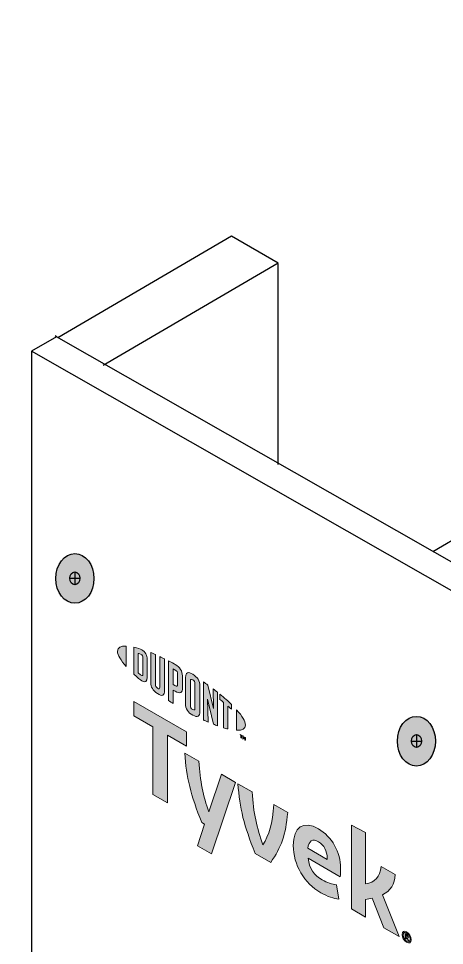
# Model space of a CAD drawing. Header units: inches. Extents: x -22 to 84, y -21 to 19.
# Drawn here: x -4.422 to -3.284, y 13.005 to 15.483 of the extents above; entities that cross this region are included whole.
import ezdxf

# ---------------------------------------------------------------- set-up
doc = ezdxf.new("R2010")
doc.units = ezdxf.units.IN
doc.header["$MEASUREMENT"] = 0
for name, color, linetype, lineweight in [('G-ANNO-TTLB', 7, 'Continuous', 0), ('TYVEK', 7, 'Continuous', 0), ('X-REF - TRACED', 7, 'Continuous', 0)]:
    doc.layers.add(name, color=color, linetype=linetype, lineweight=lineweight)

# ---------------------------------------------------------------- blocks, each defined once
blk = doc.blocks.new('Block_140')
at = {"layer": 'X-REF - TRACED', "true_color": 0x848484, "transparency": 33554687}
h = blk.add_hatch(color=252, dxfattribs=at)
h.dxf.hatch_style = 2
edge = h.paths.add_edge_path()
edge.add_spline(control_points=[(-4.1578, 13.7918), (-4.1578, 13.7818), (-4.1493, 13.7675), (-4.1345, 13.7509), (-4.1345, 13.7509), (-4.1345, 13.8057), (-4.1345, 13.8057), (-4.1493, 13.8062), (-4.1578, 13.8018), (-4.1578, 13.7918)], knot_values=[0, 0, 0, 0, 1, 1, 1, 2, 2, 2, 3, 3, 3, 3], degree=3, periodic=0)
h = blk.add_hatch(color=252, dxfattribs=at)
h.dxf.hatch_style = 2
edge = h.paths.add_edge_path()
edge.add_spline(control_points=[(-4.09, 13.7303), (-4.09, 13.7261), (-4.0922, 13.726), (-4.0948, 13.7275), (-4.0969, 13.7287), (-4.1, 13.7314), (-4.1026, 13.7337), (-4.1026, 13.7337), (-4.1026, 13.786), (-4.1026, 13.786), (-4.1, 13.7853), (-4.0969, 13.7843), (-4.0948, 13.7831), (-4.0922, 13.7816), (-4.09, 13.779), (-4.09, 13.7748), (-4.09, 13.7748), (-4.09, 13.7303), (-4.09, 13.7303)], knot_values=[0, 0, 0, 0, 1, 1, 1, 2, 2, 2, 3, 3, 3, 4, 4, 4, 5, 5, 5, 6, 6, 6, 6], degree=3, periodic=0)
edge = h.paths.add_edge_path()
edge.add_spline(control_points=[(-4.0931, 13.7958), (-4.0972, 13.7982), (-4.1032, 13.8003), (-4.114, 13.8027), (-4.114, 13.8027), (-4.114, 13.7301), (-4.114, 13.7301), (-4.1045, 13.7213), (-4.0972, 13.7152), (-4.0931, 13.7128), (-4.0836, 13.7073), (-4.0782, 13.7109), (-4.0782, 13.7216), (-4.0782, 13.7216), (-4.0782, 13.7698), (-4.0782, 13.7698), (-4.0782, 13.7805), (-4.0836, 13.7903), (-4.0931, 13.7958)], knot_values=[0, 0, 0, 0, 1, 1, 1, 2, 2, 2, 3, 3, 3, 4, 4, 4, 5, 5, 5, 6, 6, 6, 6], degree=3, periodic=0)
h = blk.add_hatch(color=252, dxfattribs=at)
h.dxf.hatch_style = 2
edge = h.paths.add_edge_path()
edge.add_spline(control_points=[(-4.045, 13.6958), (-4.045, 13.6916), (-4.0462, 13.6897), (-4.0508, 13.6929), (-4.0553, 13.6962), (-4.0565, 13.699), (-4.0565, 13.704), (-4.0565, 13.704), (-4.0565, 13.783), (-4.0565, 13.783), (-4.0595, 13.7843), (-4.0661, 13.7871), (-4.069, 13.7883), (-4.069, 13.7883), (-4.069, 13.7084), (-4.069, 13.7084), (-4.069, 13.6957), (-4.0636, 13.6876), (-4.0508, 13.6785), (-4.0391, 13.6702), (-4.0319, 13.6729), (-4.0319, 13.687), (-4.0319, 13.687), (-4.0319, 13.7714), (-4.0319, 13.7714), (-4.0344, 13.7727), (-4.0424, 13.7765), (-4.045, 13.7777), (-4.045, 13.7777), (-4.045, 13.6958), (-4.045, 13.6958)], knot_values=[0, 0, 0, 0, 1, 1, 1, 2, 2, 2, 3, 3, 3, 4, 4, 4, 5, 5, 5, 6, 6, 6, 7, 7, 7, 8, 8, 8, 9, 9, 9, 10, 10, 10, 10], degree=3, periodic=0)
h = blk.add_hatch(color=252, dxfattribs=at)
h.dxf.hatch_style = 2
edge = h.paths.add_edge_path()
edge.add_spline(control_points=[(-3.9975, 13.7031), (-3.9975, 13.6985), (-3.9989, 13.697), (-4.0042, 13.7), (-4.0042, 13.7), (-4.0087, 13.7027), (-4.0087, 13.7027), (-4.0087, 13.7027), (-4.0087, 13.7446), (-4.0087, 13.7446), (-4.0067, 13.7436), (-4.0056, 13.743), (-4.0044, 13.7423), (-3.9987, 13.739), (-3.9975, 13.7358), (-3.9975, 13.7311), (-3.9975, 13.7311), (-3.9975, 13.7031), (-3.9975, 13.7031)], knot_values=[0, 0, 0, 0, 1, 1, 1, 2, 2, 2, 3, 3, 3, 4, 4, 4, 5, 5, 5, 6, 6, 6, 6], degree=3, periodic=0)
edge = h.paths.add_edge_path()
edge.add_spline(control_points=[(-4.0036, 13.7567), (-4.0059, 13.758), (-4.0142, 13.7624), (-4.0218, 13.7663), (-4.0218, 13.7663), (-4.0218, 13.66), (-4.0218, 13.66), (-4.0192, 13.6583), (-4.0124, 13.654), (-4.0087, 13.6518), (-4.0087, 13.6518), (-4.0087, 13.6879), (-4.0087, 13.6879), (-4.0087, 13.6879), (-4.0036, 13.685), (-4.0036, 13.685), (-3.99, 13.6771), (-3.9843, 13.6809), (-3.9843, 13.6944), (-3.9843, 13.6944), (-3.9843, 13.7257), (-3.9843, 13.7257), (-3.9843, 13.7389), (-3.9907, 13.7492), (-4.0036, 13.7567)], knot_values=[0, 0, 0, 0, 1, 1, 1, 2, 2, 2, 3, 3, 3, 4, 4, 4, 5, 5, 5, 6, 6, 6, 7, 7, 7, 8, 8, 8, 8], degree=3, periodic=0)
h = blk.add_hatch(color=252, dxfattribs=at)
h.dxf.hatch_style = 2
edge = h.paths.add_edge_path()
edge.add_spline(control_points=[(-3.9509, 13.6391), (-3.9509, 13.6349), (-3.9522, 13.6334), (-3.9568, 13.6359), (-3.9615, 13.6385), (-3.9628, 13.6416), (-3.9628, 13.6459), (-3.9628, 13.6459), (-3.9628, 13.7122), (-3.9628, 13.7122), (-3.9628, 13.7166), (-3.9615, 13.7182), (-3.9568, 13.7153), (-3.9522, 13.7125), (-3.9509, 13.7096), (-3.9509, 13.7054), (-3.9509, 13.7054), (-3.9509, 13.6391), (-3.9509, 13.6391)], knot_values=[0, 0, 0, 0, 1, 1, 1, 2, 2, 2, 3, 3, 3, 4, 4, 4, 5, 5, 5, 6, 6, 6, 6], degree=3, periodic=0)
edge = h.paths.add_edge_path()
edge.add_spline(control_points=[(-3.9568, 13.7302), (-3.9688, 13.7378), (-3.976, 13.7359), (-3.976, 13.7219), (-3.976, 13.7219), (-3.976, 13.6523), (-3.976, 13.6523), (-3.976, 13.6376), (-3.9695, 13.6277), (-3.9568, 13.621), (-3.9443, 13.6144), (-3.9378, 13.6161), (-3.9378, 13.6318), (-3.9378, 13.6318), (-3.9378, 13.6982), (-3.9378, 13.6982), (-3.9378, 13.7132), (-3.9437, 13.7219), (-3.9568, 13.7302)], knot_values=[0, 0, 0, 0, 1, 1, 1, 2, 2, 2, 3, 3, 3, 4, 4, 4, 5, 5, 5, 6, 6, 6, 6], degree=3, periodic=0)
h = blk.add_hatch(color=252, dxfattribs=at)
h.dxf.hatch_style = 2
edge = h.paths.add_edge_path()
edge.add_spline(control_points=[(-3.9016, 13.6391), (-3.9016, 13.6391), (-3.9161, 13.7015), (-3.9161, 13.7015), (-3.92, 13.7044), (-3.9248, 13.7077), (-3.9284, 13.7102), (-3.9284, 13.7102), (-3.9284, 13.6082), (-3.9284, 13.6082), (-3.9258, 13.607), (-3.9193, 13.6041), (-3.9159, 13.6026), (-3.9159, 13.6026), (-3.9169, 13.6633), (-3.9169, 13.6633), (-3.9169, 13.6633), (-3.9016, 13.5967), (-3.9016, 13.5967), (-3.8984, 13.5955), (-3.8936, 13.5937), (-3.8905, 13.5925), (-3.8905, 13.5925), (-3.8905, 13.6822), (-3.8905, 13.6822), (-3.8938, 13.6848), (-3.8997, 13.6894), (-3.9025, 13.6915), (-3.9025, 13.6915), (-3.9016, 13.6391), (-3.9016, 13.6391)], knot_values=[0, 0, 0, 0, 1, 1, 1, 2, 2, 2, 3, 3, 3, 4, 4, 4, 5, 5, 5, 6, 6, 6, 7, 7, 7, 8, 8, 8, 9, 9, 9, 10, 10, 10, 10], degree=3, periodic=0)
h = blk.add_hatch(color=252, dxfattribs=at)
h.dxf.hatch_style = 2
edge = h.paths.add_edge_path()
edge.add_spline(control_points=[(-3.8841, 13.6628), (-3.8808, 13.6603), (-3.8776, 13.6577), (-3.8746, 13.6551), (-3.8746, 13.6551), (-3.8746, 13.5873), (-3.8746, 13.5873), (-3.8717, 13.5864), (-3.8664, 13.5849), (-3.8629, 13.5841), (-3.8629, 13.5841), (-3.8629, 13.6452), (-3.8629, 13.6452), (-3.8595, 13.6422), (-3.8563, 13.6394), (-3.8534, 13.6367), (-3.8534, 13.6367), (-3.8534, 13.6498), (-3.8534, 13.6498), (-3.8626, 13.6588), (-3.8725, 13.6675), (-3.8841, 13.677), (-3.8841, 13.677), (-3.8841, 13.6628), (-3.8841, 13.6628)], knot_values=[0, 0, 0, 0, 1, 1, 1, 2, 2, 2, 3, 3, 3, 4, 4, 4, 5, 5, 5, 6, 6, 6, 7, 7, 7, 8, 8, 8, 8], degree=3, periodic=0)
h = blk.add_hatch(color=252, dxfattribs=at)
h.dxf.hatch_style = 2
edge = h.paths.add_edge_path()
edge.add_spline(control_points=[(-3.8161, 13.5945), (-3.8161, 13.5845), (-3.8246, 13.58), (-3.8394, 13.5805), (-3.8394, 13.5805), (-3.8394, 13.6353), (-3.8394, 13.6353), (-3.8246, 13.6187), (-3.8161, 13.6045), (-3.8161, 13.5945)], knot_values=[0, 0, 0, 0, 1, 1, 1, 2, 2, 2, 3, 3, 3, 3], degree=3, periodic=0)
h = blk.add_hatch(color=252, dxfattribs=at)
h.dxf.hatch_style = 2
edge = h.paths.add_edge_path()
edge.add_spline(control_points=[(-3.823, 13.5656), (-3.823, 13.5656), (-3.8216, 13.5648), (-3.8216, 13.5648), (-3.8216, 13.5648), (-3.8195, 13.5598), (-3.8195, 13.5598), (-3.8195, 13.5598), (-3.8174, 13.5624), (-3.8174, 13.5624), (-3.8174, 13.5624), (-3.8161, 13.5616), (-3.8161, 13.5616), (-3.8161, 13.5616), (-3.8161, 13.5537), (-3.8161, 13.5537), (-3.8161, 13.5537), (-3.8173, 13.5544), (-3.8173, 13.5544), (-3.8173, 13.5544), (-3.8173, 13.56), (-3.8173, 13.56), (-3.8173, 13.56), (-3.8195, 13.5575), (-3.8195, 13.5575), (-3.8195, 13.5575), (-3.8196, 13.5576), (-3.8196, 13.5576), (-3.8196, 13.5576), (-3.8217, 13.5626), (-3.8217, 13.5626), (-3.8217, 13.5626), (-3.8217, 13.5569), (-3.8217, 13.5569), (-3.8217, 13.5569), (-3.823, 13.5577), (-3.823, 13.5577), (-3.823, 13.5577), (-3.823, 13.5656), (-3.823, 13.5656)], knot_values=[0, 0, 0, 0, 1, 1, 1, 2, 2, 2, 3, 3, 3, 4, 4, 4, 5, 5, 5, 6, 6, 6, 7, 7, 7, 8, 8, 8, 9, 9, 9, 10, 10, 10, 11, 11, 11, 12, 12, 12, 13, 13, 13, 13], degree=3, periodic=0)
edge = h.paths.add_edge_path()
edge.add_spline(control_points=[(-3.8279, 13.567), (-3.8279, 13.567), (-3.83, 13.5683), (-3.83, 13.5683), (-3.83, 13.5683), (-3.83, 13.5696), (-3.83, 13.5696), (-3.83, 13.5696), (-3.8245, 13.5664), (-3.8245, 13.5664), (-3.8245, 13.5664), (-3.8245, 13.565), (-3.8245, 13.565), (-3.8245, 13.565), (-3.8266, 13.5663), (-3.8266, 13.5663), (-3.8266, 13.5663), (-3.8266, 13.5598), (-3.8266, 13.5598), (-3.8266, 13.5598), (-3.8279, 13.5605), (-3.8279, 13.5605), (-3.8279, 13.5605), (-3.8279, 13.567), (-3.8279, 13.567)], knot_values=[0, 0, 0, 0, 1, 1, 1, 2, 2, 2, 3, 3, 3, 4, 4, 4, 5, 5, 5, 6, 6, 6, 7, 7, 7, 8, 8, 8, 8], degree=3, periodic=0)
at = {"layer": 'X-REF - TRACED'}
for points, knots in [([(-4.1578, 13.7918), (-4.1578, 13.7818), (-4.1493, 13.7675), (-4.1345, 13.7509), (-4.1345, 13.7509), (-4.1345, 13.8057), (-4.1345, 13.8057), (-4.1493, 13.8062), (-4.1578, 13.8018), (-4.1578, 13.7918)], [0, 0, 0, 0, 1, 1, 1, 2, 2, 2, 3, 3, 3, 3]), ([(-4.0931, 13.7958), (-4.0972, 13.7982), (-4.1032, 13.8003), (-4.114, 13.8027), (-4.114, 13.8027), (-4.114, 13.7301), (-4.114, 13.7301), (-4.1045, 13.7213), (-4.0972, 13.7152), (-4.0931, 13.7128), (-4.0836, 13.7073), (-4.0782, 13.7109), (-4.0782, 13.7216), (-4.0782, 13.7216), (-4.0782, 13.7698), (-4.0782, 13.7698), (-4.0782, 13.7805), (-4.0836, 13.7903), (-4.0931, 13.7958)], [0, 0, 0, 0, 1, 1, 1, 2, 2, 2, 3, 3, 3, 4, 4, 4, 5, 5, 5, 6, 6, 6, 6]), ([(-4.09, 13.7303), (-4.09, 13.7261), (-4.0922, 13.726), (-4.0948, 13.7275), (-4.0969, 13.7287), (-4.1, 13.7314), (-4.1026, 13.7337), (-4.1026, 13.7337), (-4.1026, 13.786), (-4.1026, 13.786), (-4.1, 13.7853), (-4.0969, 13.7843), (-4.0948, 13.7831), (-4.0922, 13.7816), (-4.09, 13.779), (-4.09, 13.7748), (-4.09, 13.7748), (-4.09, 13.7303), (-4.09, 13.7303)], [0, 0, 0, 0, 1, 1, 1, 2, 2, 2, 3, 3, 3, 4, 4, 4, 5, 5, 5, 6, 6, 6, 6]), ([(-4.045, 13.6958), (-4.045, 13.6916), (-4.0462, 13.6897), (-4.0508, 13.6929), (-4.0553, 13.6962), (-4.0565, 13.699), (-4.0565, 13.704), (-4.0565, 13.704), (-4.0565, 13.783), (-4.0565, 13.783), (-4.0595, 13.7843), (-4.0661, 13.7871), (-4.069, 13.7883), (-4.069, 13.7883), (-4.069, 13.7084), (-4.069, 13.7084), (-4.069, 13.6957), (-4.0636, 13.6876), (-4.0508, 13.6785), (-4.0391, 13.6702), (-4.0319, 13.6729), (-4.0319, 13.687), (-4.0319, 13.687), (-4.0319, 13.7714), (-4.0319, 13.7714), (-4.0344, 13.7727), (-4.0424, 13.7765), (-4.045, 13.7777), (-4.045, 13.7777), (-4.045, 13.6958), (-4.045, 13.6958)], [0, 0, 0, 0, 1, 1, 1, 2, 2, 2, 3, 3, 3, 4, 4, 4, 5, 5, 5, 6, 6, 6, 7, 7, 7, 8, 8, 8, 9, 9, 9, 10, 10, 10, 10]), ([(-4.0036, 13.7567), (-4.0059, 13.758), (-4.0142, 13.7624), (-4.0218, 13.7663), (-4.0218, 13.7663), (-4.0218, 13.66), (-4.0218, 13.66), (-4.0192, 13.6583), (-4.0124, 13.654), (-4.0087, 13.6518), (-4.0087, 13.6518), (-4.0087, 13.6879), (-4.0087, 13.6879), (-4.0087, 13.6879), (-4.0036, 13.685), (-4.0036, 13.685), (-3.99, 13.6771), (-3.9843, 13.6809), (-3.9843, 13.6944), (-3.9843, 13.6944), (-3.9843, 13.7257), (-3.9843, 13.7257), (-3.9843, 13.7389), (-3.9907, 13.7492), (-4.0036, 13.7567)], [0, 0, 0, 0, 1, 1, 1, 2, 2, 2, 3, 3, 3, 4, 4, 4, 5, 5, 5, 6, 6, 6, 7, 7, 7, 8, 8, 8, 8]), ([(-3.9975, 13.7031), (-3.9975, 13.6985), (-3.9989, 13.697), (-4.0042, 13.7), (-4.0042, 13.7), (-4.0087, 13.7027), (-4.0087, 13.7027), (-4.0087, 13.7027), (-4.0087, 13.7446), (-4.0087, 13.7446), (-4.0067, 13.7436), (-4.0056, 13.743), (-4.0044, 13.7423), (-3.9987, 13.739), (-3.9975, 13.7358), (-3.9975, 13.7311), (-3.9975, 13.7311), (-3.9975, 13.7031), (-3.9975, 13.7031)], [0, 0, 0, 0, 1, 1, 1, 2, 2, 2, 3, 3, 3, 4, 4, 4, 5, 5, 5, 6, 6, 6, 6]), ([(-3.9568, 13.7302), (-3.9688, 13.7378), (-3.976, 13.7359), (-3.976, 13.7219), (-3.976, 13.7219), (-3.976, 13.6523), (-3.976, 13.6523), (-3.976, 13.6376), (-3.9695, 13.6277), (-3.9568, 13.621), (-3.9443, 13.6144), (-3.9378, 13.6161), (-3.9378, 13.6318), (-3.9378, 13.6318), (-3.9378, 13.6982), (-3.9378, 13.6982), (-3.9378, 13.7132), (-3.9437, 13.7219), (-3.9568, 13.7302)], [0, 0, 0, 0, 1, 1, 1, 2, 2, 2, 3, 3, 3, 4, 4, 4, 5, 5, 5, 6, 6, 6, 6]), ([(-3.9509, 13.6391), (-3.9509, 13.6349), (-3.9522, 13.6334), (-3.9568, 13.6359), (-3.9615, 13.6385), (-3.9628, 13.6416), (-3.9628, 13.6459), (-3.9628, 13.6459), (-3.9628, 13.7122), (-3.9628, 13.7122), (-3.9628, 13.7166), (-3.9615, 13.7182), (-3.9568, 13.7153), (-3.9522, 13.7125), (-3.9509, 13.7096), (-3.9509, 13.7054), (-3.9509, 13.7054), (-3.9509, 13.6391), (-3.9509, 13.6391)], [0, 0, 0, 0, 1, 1, 1, 2, 2, 2, 3, 3, 3, 4, 4, 4, 5, 5, 5, 6, 6, 6, 6]), ([(-3.9016, 13.6391), (-3.9016, 13.6391), (-3.9161, 13.7015), (-3.9161, 13.7015), (-3.92, 13.7044), (-3.9248, 13.7077), (-3.9284, 13.7102), (-3.9284, 13.7102), (-3.9284, 13.6082), (-3.9284, 13.6082), (-3.9258, 13.607), (-3.9193, 13.6041), (-3.9159, 13.6026), (-3.9159, 13.6026), (-3.9169, 13.6633), (-3.9169, 13.6633), (-3.9169, 13.6633), (-3.9016, 13.5967), (-3.9016, 13.5967), (-3.8984, 13.5955), (-3.8936, 13.5937), (-3.8905, 13.5925), (-3.8905, 13.5925), (-3.8905, 13.6822), (-3.8905, 13.6822), (-3.8938, 13.6848), (-3.8997, 13.6894), (-3.9025, 13.6915), (-3.9025, 13.6915), (-3.9016, 13.6391), (-3.9016, 13.6391)], [0, 0, 0, 0, 1, 1, 1, 2, 2, 2, 3, 3, 3, 4, 4, 4, 5, 5, 5, 6, 6, 6, 7, 7, 7, 8, 8, 8, 9, 9, 9, 10, 10, 10, 10]), ([(-3.8841, 13.6628), (-3.8808, 13.6603), (-3.8776, 13.6577), (-3.8746, 13.6551), (-3.8746, 13.6551), (-3.8746, 13.5873), (-3.8746, 13.5873), (-3.8717, 13.5864), (-3.8664, 13.5849), (-3.8629, 13.5841), (-3.8629, 13.5841), (-3.8629, 13.6452), (-3.8629, 13.6452), (-3.8595, 13.6422), (-3.8563, 13.6394), (-3.8534, 13.6367), (-3.8534, 13.6367), (-3.8534, 13.6498), (-3.8534, 13.6498), (-3.8626, 13.6588), (-3.8725, 13.6675), (-3.8841, 13.677), (-3.8841, 13.677), (-3.8841, 13.6628), (-3.8841, 13.6628)], [0, 0, 0, 0, 1, 1, 1, 2, 2, 2, 3, 3, 3, 4, 4, 4, 5, 5, 5, 6, 6, 6, 7, 7, 7, 8, 8, 8, 8]), ([(-3.8161, 13.5945), (-3.8161, 13.5845), (-3.8246, 13.58), (-3.8394, 13.5805), (-3.8394, 13.5805), (-3.8394, 13.6353), (-3.8394, 13.6353), (-3.8246, 13.6187), (-3.8161, 13.6045), (-3.8161, 13.5945)], [0, 0, 0, 0, 1, 1, 1, 2, 2, 2, 3, 3, 3, 3]), ([(-3.8279, 13.567), (-3.8279, 13.567), (-3.83, 13.5683), (-3.83, 13.5683), (-3.83, 13.5683), (-3.83, 13.5696), (-3.83, 13.5696), (-3.83, 13.5696), (-3.8245, 13.5664), (-3.8245, 13.5664), (-3.8245, 13.5664), (-3.8245, 13.565), (-3.8245, 13.565), (-3.8245, 13.565), (-3.8266, 13.5663), (-3.8266, 13.5663), (-3.8266, 13.5663), (-3.8266, 13.5598), (-3.8266, 13.5598), (-3.8266, 13.5598), (-3.8279, 13.5605), (-3.8279, 13.5605), (-3.8279, 13.5605), (-3.8279, 13.567), (-3.8279, 13.567)], [0, 0, 0, 0, 1, 1, 1, 2, 2, 2, 3, 3, 3, 4, 4, 4, 5, 5, 5, 6, 6, 6, 7, 7, 7, 8, 8, 8, 8]), ([(-3.823, 13.5656), (-3.823, 13.5656), (-3.8216, 13.5648), (-3.8216, 13.5648), (-3.8216, 13.5648), (-3.8195, 13.5598), (-3.8195, 13.5598), (-3.8195, 13.5598), (-3.8174, 13.5624), (-3.8174, 13.5624), (-3.8174, 13.5624), (-3.8161, 13.5616), (-3.8161, 13.5616), (-3.8161, 13.5616), (-3.8161, 13.5537), (-3.8161, 13.5537), (-3.8161, 13.5537), (-3.8173, 13.5544), (-3.8173, 13.5544), (-3.8173, 13.5544), (-3.8173, 13.56), (-3.8173, 13.56), (-3.8173, 13.56), (-3.8195, 13.5575), (-3.8195, 13.5575), (-3.8195, 13.5575), (-3.8196, 13.5576), (-3.8196, 13.5576), (-3.8196, 13.5576), (-3.8217, 13.5626), (-3.8217, 13.5626), (-3.8217, 13.5626), (-3.8217, 13.5569), (-3.8217, 13.5569), (-3.8217, 13.5569), (-3.823, 13.5577), (-3.823, 13.5577), (-3.823, 13.5577), (-3.823, 13.5656), (-3.823, 13.5656)], [0, 0, 0, 0, 1, 1, 1, 2, 2, 2, 3, 3, 3, 4, 4, 4, 5, 5, 5, 6, 6, 6, 7, 7, 7, 8, 8, 8, 9, 9, 9, 10, 10, 10, 11, 11, 11, 12, 12, 12, 13, 13, 13, 13])]:
    blk.add_open_spline(points, degree=3, knots=knots, dxfattribs=at)
blk = doc.blocks.new('Block_144')
at = {"layer": 'X-REF - TRACED', "true_color": 0x848484, "transparency": 33554687}
h = blk.add_hatch(color=252, dxfattribs=at)
h.dxf.hatch_style = 2
h.paths.add_polyline_path([(-3.9737, 13.5761), (-4.114, 13.6571), (-4.114, 13.619), (-4.0633, 13.5897), (-4.0633, 13.4092), (-4.0244, 13.3867), (-4.0244, 13.5672), (-3.9737, 13.538)])
h = blk.add_hatch(color=252, dxfattribs=at)
h.dxf.hatch_style = 2
edge = h.paths.add_edge_path()
edge.add_spline(control_points=[(-3.7405, 13.3824), (-3.743, 13.3304), (-3.7533, 13.3002), (-3.7694, 13.2742), (-3.7849, 13.3184), (-3.795, 13.3605), (-3.798, 13.4156), (-3.798, 13.4156), (-3.8359, 13.4375), (-3.8359, 13.4375), (-3.8318, 13.3724), (-3.8195, 13.325), (-3.7901, 13.2515), (-3.7901, 13.2515), (-3.7484, 13.2274), (-3.7484, 13.2274), (-3.7201, 13.2676), (-3.7084, 13.3011), (-3.7029, 13.3607), (-3.7029, 13.3607), (-3.7405, 13.3824), (-3.7405, 13.3824)], knot_values=[0, 0, 0, 0, 1, 1, 1, 2, 2, 2, 3, 3, 3, 4, 4, 4, 5, 5, 5, 6, 6, 6, 7, 7, 7, 7], degree=3, periodic=0)
h = blk.add_hatch(color=252, dxfattribs=at)
h.dxf.hatch_style = 2
edge = h.paths.add_edge_path()
edge.add_spline(control_points=[(-3.6493, 13.2651), (-3.6493, 13.2651), (-3.5975, 13.2352), (-3.5975, 13.2352), (-3.5975, 13.2352), (-3.5975, 13.239), (-3.5975, 13.239), (-3.5975, 13.2565), (-3.6057, 13.274), (-3.6207, 13.2826), (-3.6365, 13.2918), (-3.6468, 13.2849), (-3.6493, 13.2651)], knot_values=[0, 0, 0, 0, 1, 1, 1, 2, 2, 2, 3, 3, 3, 4, 4, 4, 4], degree=3, periodic=0)
edge = h.paths.add_edge_path()
edge.add_spline(control_points=[(-3.5667, 13.1294), (-3.5787, 13.1301), (-3.5964, 13.1359), (-3.6144, 13.1463), (-3.6583, 13.1716), (-3.6882, 13.2208), (-3.6882, 13.2726), (-3.6882, 13.3223), (-3.6607, 13.3401), (-3.6207, 13.317), (-3.585, 13.2964), (-3.5615, 13.2538), (-3.5615, 13.212), (-3.5615, 13.2026), (-3.5621, 13.1948), (-3.5626, 13.1889), (-3.5626, 13.1889), (-3.6487, 13.2386), (-3.6487, 13.2386), (-3.6452, 13.2115), (-3.6324, 13.1929), (-3.6106, 13.1803), (-3.5972, 13.1726), (-3.5844, 13.1687), (-3.5727, 13.1675), (-3.5727, 13.1675), (-3.5667, 13.1294), (-3.5667, 13.1294)], knot_values=[0, 0, 0, 0, 1, 1, 1, 2, 2, 2, 3, 3, 3, 4, 4, 4, 5, 5, 5, 6, 6, 6, 7, 7, 7, 8, 8, 8, 9, 9, 9, 9], degree=3, periodic=0)
h = blk.add_hatch(color=252, dxfattribs=at)
h.dxf.hatch_style = 2
edge = h.paths.add_edge_path()
edge.add_spline(control_points=[(-3.4501, 13.1405), (-3.4501, 13.1405), (-3.4049, 13.0291), (-3.4049, 13.0291), (-3.4049, 13.0291), (-3.4458, 13.0527), (-3.4458, 13.0527), (-3.4458, 13.0527), (-3.4771, 13.1317), (-3.4771, 13.1317), (-3.4828, 13.1303), (-3.4888, 13.1291), (-3.4954, 13.1282), (-3.4954, 13.1282), (-3.4954, 13.0813), (-3.4954, 13.0813), (-3.4954, 13.0813), (-3.5329, 13.103), (-3.5329, 13.103), (-3.5329, 13.103), (-3.5329, 13.3269), (-3.5329, 13.3269), (-3.5329, 13.3269), (-3.4954, 13.3074), (-3.4954, 13.3074), (-3.4954, 13.3074), (-3.4954, 13.1697), (-3.4954, 13.1697), (-3.4697, 13.174), (-3.4572, 13.1886), (-3.4529, 13.2164), (-3.4529, 13.2164), (-3.4155, 13.1948), (-3.4155, 13.1948), (-3.4164, 13.1684), (-3.4283, 13.1513), (-3.4501, 13.1405)], knot_values=[0, 0, 0, 0, 1, 1, 1, 2, 2, 2, 3, 3, 3, 4, 4, 4, 5, 5, 5, 6, 6, 6, 7, 7, 7, 8, 8, 8, 9, 9, 9, 10, 10, 10, 11, 11, 11, 12, 12, 12, 12], degree=3, periodic=0)
at = {"layer": 'X-REF - TRACED'}
blk.add_lwpolyline([(-3.9737, 13.5761), (-4.114, 13.6571), (-4.114, 13.619), (-4.0633, 13.5897), (-4.0633, 13.4092), (-4.0244, 13.3867), (-4.0244, 13.5672), (-3.9737, 13.538)], close=True, dxfattribs=at)
for points, knots in [([(-3.7405, 13.3824), (-3.743, 13.3304), (-3.7533, 13.3002), (-3.7694, 13.2742), (-3.7849, 13.3184), (-3.795, 13.3605), (-3.798, 13.4156), (-3.798, 13.4156), (-3.8359, 13.4375), (-3.8359, 13.4375), (-3.8318, 13.3724), (-3.8195, 13.325), (-3.7901, 13.2515), (-3.7901, 13.2515), (-3.7484, 13.2274), (-3.7484, 13.2274), (-3.7201, 13.2676), (-3.7084, 13.3011), (-3.7029, 13.3607), (-3.7029, 13.3607), (-3.7405, 13.3824), (-3.7405, 13.3824)], [0, 0, 0, 0, 1, 1, 1, 2, 2, 2, 3, 3, 3, 4, 4, 4, 5, 5, 5, 6, 6, 6, 7, 7, 7, 7]), ([(-3.5667, 13.1294), (-3.5787, 13.1301), (-3.5964, 13.1359), (-3.6144, 13.1463), (-3.6583, 13.1716), (-3.6882, 13.2208), (-3.6882, 13.2726), (-3.6882, 13.3223), (-3.6607, 13.3401), (-3.6207, 13.317), (-3.585, 13.2964), (-3.5615, 13.2538), (-3.5615, 13.212), (-3.5615, 13.2026), (-3.5621, 13.1948), (-3.5626, 13.1889), (-3.5626, 13.1889), (-3.6487, 13.2386), (-3.6487, 13.2386), (-3.6452, 13.2115), (-3.6324, 13.1929), (-3.6106, 13.1803), (-3.5972, 13.1726), (-3.5844, 13.1687), (-3.5727, 13.1675), (-3.5727, 13.1675), (-3.5667, 13.1294), (-3.5667, 13.1294)], [0, 0, 0, 0, 1, 1, 1, 2, 2, 2, 3, 3, 3, 4, 4, 4, 5, 5, 5, 6, 6, 6, 7, 7, 7, 8, 8, 8, 9, 9, 9, 9]), ([(-3.4501, 13.1405), (-3.4501, 13.1405), (-3.4049, 13.0291), (-3.4049, 13.0291), (-3.4049, 13.0291), (-3.4458, 13.0527), (-3.4458, 13.0527), (-3.4458, 13.0527), (-3.4771, 13.1317), (-3.4771, 13.1317), (-3.4828, 13.1303), (-3.4888, 13.1291), (-3.4954, 13.1282), (-3.4954, 13.1282), (-3.4954, 13.0813), (-3.4954, 13.0813), (-3.4954, 13.0813), (-3.5329, 13.103), (-3.5329, 13.103), (-3.5329, 13.103), (-3.5329, 13.3269), (-3.5329, 13.3269), (-3.5329, 13.3269), (-3.4954, 13.3074), (-3.4954, 13.3074), (-3.4954, 13.3074), (-3.4954, 13.1697), (-3.4954, 13.1697), (-3.4697, 13.174), (-3.4572, 13.1886), (-3.4529, 13.2164), (-3.4529, 13.2164), (-3.4155, 13.1948), (-3.4155, 13.1948), (-3.4164, 13.1684), (-3.4283, 13.1513), (-3.4501, 13.1405)], [0, 0, 0, 0, 1, 1, 1, 2, 2, 2, 3, 3, 3, 4, 4, 4, 5, 5, 5, 6, 6, 6, 7, 7, 7, 8, 8, 8, 9, 9, 9, 10, 10, 10, 11, 11, 11, 12, 12, 12, 12]), ([(-3.6493, 13.2651), (-3.6493, 13.2651), (-3.5975, 13.2352), (-3.5975, 13.2352), (-3.5975, 13.2352), (-3.5975, 13.239), (-3.5975, 13.239), (-3.5975, 13.2565), (-3.6057, 13.274), (-3.6207, 13.2826), (-3.6365, 13.2918), (-3.6468, 13.2849), (-3.6493, 13.2651)], [0, 0, 0, 0, 1, 1, 1, 2, 2, 2, 3, 3, 3, 4, 4, 4, 4])]:
    blk.add_open_spline(points, degree=3, knots=knots, dxfattribs=at)
blk = doc.blocks.new('Block_143')
at = {"layer": 'X-REF - TRACED', "true_color": 0x848484, "transparency": 33554687}
h = blk.add_hatch(color=252, dxfattribs=at)
h.dxf.hatch_style = 2
edge = h.paths.add_edge_path()
edge.add_spline(control_points=[(-3.8801, 13.463), (-3.8801, 13.463), (-3.9139, 13.3624), (-3.9139, 13.3624), (-3.9282, 13.4045), (-3.9376, 13.4452), (-3.9404, 13.4978), (-3.9404, 13.4978), (-3.9783, 13.5197), (-3.9783, 13.5197), (-3.9742, 13.4546), (-3.9619, 13.4072), (-3.9325, 13.3337), (-3.9325, 13.3337), (-3.9249, 13.3293), (-3.9249, 13.3293), (-3.9249, 13.3293), (-3.9442, 13.2718), (-3.9442, 13.2718), (-3.9442, 13.2718), (-3.9066, 13.2501), (-3.9066, 13.2501), (-3.9066, 13.2501), (-3.8425, 13.4413), (-3.8425, 13.4413), (-3.8425, 13.4413), (-3.8801, 13.463), (-3.8801, 13.463)], knot_values=[0, 0, 0, 0, 1, 1, 1, 2, 2, 2, 3, 3, 3, 4, 4, 4, 5, 5, 5, 6, 6, 6, 7, 7, 7, 8, 8, 8, 9, 9, 9, 9], degree=3, periodic=0)
at = {"layer": 'X-REF - TRACED'}
blk.add_open_spline([(-3.8801, 13.463), (-3.8801, 13.463), (-3.9139, 13.3624), (-3.9139, 13.3624), (-3.9282, 13.4045), (-3.9376, 13.4452), (-3.9404, 13.4978), (-3.9404, 13.4978), (-3.9783, 13.5197), (-3.9783, 13.5197), (-3.9742, 13.4546), (-3.9619, 13.4072), (-3.9325, 13.3337), (-3.9325, 13.3337), (-3.9249, 13.3293), (-3.9249, 13.3293), (-3.9249, 13.3293), (-3.9442, 13.2718), (-3.9442, 13.2718), (-3.9442, 13.2718), (-3.9066, 13.2501), (-3.9066, 13.2501), (-3.9066, 13.2501), (-3.8425, 13.4413), (-3.8425, 13.4413), (-3.8425, 13.4413), (-3.8801, 13.463), (-3.8801, 13.463)], degree=3, knots=[0, 0, 0, 0, 1, 1, 1, 2, 2, 2, 3, 3, 3, 4, 4, 4, 5, 5, 5, 6, 6, 6, 7, 7, 7, 8, 8, 8, 9, 9, 9, 9], dxfattribs=at)
blk.add_blockref('Block_144', (0, 0), dxfattribs=at)
blk = doc.blocks.new('Block_145')
at = {"layer": 'X-REF - TRACED', "true_color": 0x848484, "transparency": 33554687}
h = blk.add_hatch(color=252, dxfattribs=at)
h.dxf.hatch_style = 2
edge = h.paths.add_edge_path()
edge.add_spline(control_points=[(-3.3869, 13.0334), (-3.3869, 13.0334), (-3.3869, 13.0293), (-3.3869, 13.0293), (-3.3869, 13.0293), (-3.3853, 13.0284), (-3.3853, 13.0284), (-3.3838, 13.0275), (-3.383, 13.0275), (-3.383, 13.0291), (-3.383, 13.0307), (-3.3838, 13.0316), (-3.3853, 13.0325), (-3.3853, 13.0325), (-3.3869, 13.0334), (-3.3869, 13.0334)], knot_values=[0, 0, 0, 0, 1, 1, 1, 2, 2, 2, 3, 3, 3, 4, 4, 4, 5, 5, 5, 5], degree=3, periodic=0)
edge = h.paths.add_edge_path()
edge.add_spline(control_points=[(-3.3895, 13.0375), (-3.3895, 13.0375), (-3.3853, 13.0351), (-3.3853, 13.0351), (-3.382, 13.0332), (-3.3804, 13.0305), (-3.3804, 13.0276), (-3.3804, 13.0257), (-3.3812, 13.0247), (-3.3828, 13.0249), (-3.382, 13.0226), (-3.3809, 13.0203), (-3.3796, 13.0177), (-3.3796, 13.0177), (-3.3827, 13.0195), (-3.3827, 13.0195), (-3.3839, 13.0218), (-3.3848, 13.0239), (-3.3855, 13.026), (-3.3855, 13.026), (-3.3869, 13.0268), (-3.3869, 13.0268), (-3.3869, 13.0268), (-3.3869, 13.0219), (-3.3869, 13.0219), (-3.3869, 13.0219), (-3.3895, 13.0234), (-3.3895, 13.0234), (-3.3895, 13.0234), (-3.3895, 13.0375), (-3.3895, 13.0375)], knot_values=[0, 0, 0, 0, 1, 1, 1, 2, 2, 2, 3, 3, 3, 4, 4, 4, 5, 5, 5, 6, 6, 6, 7, 7, 7, 8, 8, 8, 9, 9, 9, 10, 10, 10, 10], degree=3, periodic=0)
edge = h.paths.add_edge_path()
edge.add_spline(control_points=[(-3.3852, 13.0387), (-3.3911, 13.0421), (-3.3945, 13.0401), (-3.3945, 13.0331), (-3.3945, 13.026), (-3.3911, 13.0202), (-3.3852, 13.0167), (-3.3793, 13.0133), (-3.3759, 13.0152), (-3.3759, 13.0223), (-3.3759, 13.0294), (-3.3793, 13.0353), (-3.3852, 13.0387)], knot_values=[0, 0, 0, 0, 1, 1, 1, 2, 2, 2, 3, 3, 3, 4, 4, 4, 4], degree=3, periodic=0)
edge = h.paths.add_edge_path()
edge.add_spline(control_points=[(-3.3852, 13.0415), (-3.3779, 13.0373), (-3.373, 13.0291), (-3.373, 13.0207), (-3.373, 13.0123), (-3.3779, 13.0098), (-3.3852, 13.014), (-3.3926, 13.0182), (-3.3973, 13.0263), (-3.3973, 13.0347), (-3.3973, 13.0431), (-3.3925, 13.0457), (-3.3852, 13.0415)], knot_values=[0, 0, 0, 0, 1, 1, 1, 2, 2, 2, 3, 3, 3, 4, 4, 4, 4], degree=3, periodic=0)
at = {"layer": 'X-REF - TRACED'}
for points, knots in [([(-3.3852, 13.0415), (-3.3779, 13.0373), (-3.373, 13.0291), (-3.373, 13.0207), (-3.373, 13.0123), (-3.3779, 13.0098), (-3.3852, 13.014), (-3.3926, 13.0182), (-3.3973, 13.0263), (-3.3973, 13.0347), (-3.3973, 13.0431), (-3.3925, 13.0457), (-3.3852, 13.0415)], [0, 0, 0, 0, 1, 1, 1, 2, 2, 2, 3, 3, 3, 4, 4, 4, 4]), ([(-3.3852, 13.0387), (-3.3911, 13.0421), (-3.3945, 13.0401), (-3.3945, 13.0331), (-3.3945, 13.026), (-3.3911, 13.0202), (-3.3852, 13.0167), (-3.3793, 13.0133), (-3.3759, 13.0152), (-3.3759, 13.0223), (-3.3759, 13.0294), (-3.3793, 13.0353), (-3.3852, 13.0387)], [0, 0, 0, 0, 1, 1, 1, 2, 2, 2, 3, 3, 3, 4, 4, 4, 4]), ([(-3.3895, 13.0375), (-3.3895, 13.0375), (-3.3853, 13.0351), (-3.3853, 13.0351), (-3.382, 13.0332), (-3.3804, 13.0305), (-3.3804, 13.0276), (-3.3804, 13.0257), (-3.3812, 13.0247), (-3.3828, 13.0249), (-3.382, 13.0226), (-3.3809, 13.0203), (-3.3796, 13.0177), (-3.3796, 13.0177), (-3.3827, 13.0195), (-3.3827, 13.0195), (-3.3839, 13.0218), (-3.3848, 13.0239), (-3.3855, 13.026), (-3.3855, 13.026), (-3.3869, 13.0268), (-3.3869, 13.0268), (-3.3869, 13.0268), (-3.3869, 13.0219), (-3.3869, 13.0219), (-3.3869, 13.0219), (-3.3895, 13.0234), (-3.3895, 13.0234), (-3.3895, 13.0234), (-3.3895, 13.0375), (-3.3895, 13.0375)], [0, 0, 0, 0, 1, 1, 1, 2, 2, 2, 3, 3, 3, 4, 4, 4, 5, 5, 5, 6, 6, 6, 7, 7, 7, 8, 8, 8, 9, 9, 9, 10, 10, 10, 10]), ([(-3.3869, 13.0334), (-3.3869, 13.0334), (-3.3869, 13.0293), (-3.3869, 13.0293), (-3.3869, 13.0293), (-3.3853, 13.0284), (-3.3853, 13.0284), (-3.3838, 13.0275), (-3.383, 13.0275), (-3.383, 13.0291), (-3.383, 13.0307), (-3.3838, 13.0316), (-3.3853, 13.0325), (-3.3853, 13.0325), (-3.3869, 13.0334), (-3.3869, 13.0334)], [0, 0, 0, 0, 1, 1, 1, 2, 2, 2, 3, 3, 3, 4, 4, 4, 5, 5, 5, 5])]:
    blk.add_open_spline(points, degree=3, knots=knots, dxfattribs=at)
blk = doc.blocks.new('Block_142')
at = {"layer": 'X-REF - TRACED'}
for name in ['Block_143', 'Block_145']:
    blk.add_blockref(name, (0, 0), dxfattribs=at)
blk = doc.blocks.new('Block_141')
at = {"layer": 'X-REF - TRACED'}
blk.add_blockref('Block_142', (0, 0), dxfattribs=at)
blk = doc.blocks.new('Block_139')
at = {"layer": 'X-REF - TRACED'}
for name in ['Block_140', 'Block_141']:
    blk.add_blockref(name, (0, 0), dxfattribs=at)

msp = doc.modelspace()

# ---------------------------------------------------------------- hatches: boundary and pattern name
at = {"layer": 'G-ANNO-TTLB', "true_color": 0xff00ff, "transparency": 33554687}
h = msp.add_hatch(color=6, dxfattribs=at)
edge = h.paths.add_edge_path()
edge.add_spline(control_points=[(19.9156, -15.0652), (19.9156, -15.0652), (-20.7721, -15.0652), (-20.7721, -15.0652), (-20.7721, -15.0652), (-20.7721, 19.0598), (-20.7721, 19.0598), (-20.7721, 19.0598), (19.9156, 19.0598), (19.9156, 19.0598), (19.9156, 19.0598), (19.9156, -15.0652), (19.9156, -15.0652)], knot_values=[0, 0, 0, 0, 1, 1, 1, 2, 2, 2, 3, 3, 3, 4, 4, 4, 4], degree=3, periodic=0)
edge = h.paths.add_edge_path()
edge.add_spline(control_points=[(-20.6471, 18.9348), (-20.6471, 18.9348), (-20.6471, -14.9402), (-20.6471, -14.9402), (-20.6471, -14.9402), (19.7906, -14.9402), (19.7906, -14.9402), (19.7906, -14.9402), (19.7906, 18.9348), (19.7906, 18.9348), (19.7906, 18.9348), (-20.6471, 18.9348), (-20.6471, 18.9348)], knot_values=[0, 0, 0, 0, 1, 1, 1, 2, 2, 2, 3, 3, 3, 4, 4, 4, 4], degree=3, periodic=0)
edge.add_line((-20.6471, 18.9348), (-20.6471, 18.9348))
at = {"layer": 'TYVEK', "true_color": 0x003b71, "transparency": 33554687}
h = msp.add_hatch(color=156, dxfattribs=at)
h.dxf.hatch_style = 2
edge = h.paths.add_edge_path()
edge.add_ellipse((-4.2717, 13.9864), major_axis=(0, 0.0664), ratio=0.766948, start_angle=0, end_angle=360)
h = msp.add_hatch(color=156, dxfattribs=at)
h.dxf.hatch_style = 2
edge = h.paths.add_edge_path()
edge.add_ellipse((-3.359, 13.5513), major_axis=(0, 0.0664), ratio=0.766948, start_angle=0, end_angle=360)

# ---------------------------------------------------------------- linework, layer by layer
at = {"layer": 'G-ANNO-TTLB'}
for points in [[(19.9156, -15.0652), (19.9156, -15.0652), (-20.7721, -15.0652), (-20.7721, -15.0652), (-20.7721, -15.0652), (-20.7721, 19.0598), (-20.7721, 19.0598), (-20.7721, 19.0598), (19.9156, 19.0598), (19.9156, 19.0598), (19.9156, 19.0598), (19.9156, -15.0652), (19.9156, -15.0652)], [(-20.6471, 18.9348), (-20.6471, 18.9348), (-20.6471, -14.9402), (-20.6471, -14.9402), (-20.6471, -14.9402), (19.7906, -14.9402), (19.7906, -14.9402), (19.7906, -14.9402), (19.7906, 18.9348), (19.7906, 18.9348), (19.7906, 18.9348), (-20.6471, 18.9348), (-20.6471, 18.9348)]]:
    msp.add_open_spline(points, degree=3, knots=[0, 0, 0, 0, 1, 1, 1, 2, 2, 2, 3, 3, 3, 4, 4, 4, 4], dxfattribs=at)
at = {"layer": 'TYVEK', "color": 165, "lineweight": 25, "true_color": 0x4c5f99}
for p, q in [((-4.3173, 14.6306), (-3.8533, 14.9024)), ((-3.8533, 14.9024), (-3.7287, 14.8304)), ((-4.1959, 14.5569), (-3.7287, 14.8304)), ((-3.7289, 14.2906), (-3.7289, 14.8287)), ((-4.3208, 14.6327), (-4.3244, 14.6347)), ((-3.3152, 14.0584), (-2.8439, 14.3343))]:
    msp.add_line(p, q, dxfattribs=at)
at = {"layer": 'TYVEK', "color": 33, "lineweight": 25, "true_color": 0xcc9966}
for p, q in [((-4.3208, 14.6327), (-4.3876, 14.594)), ((-0.5877, 12.5009), (-4.3209, 14.6326))]:
    msp.add_line(p, q, dxfattribs=at)
at = {"layer": 'TYVEK', "color": 18, "lineweight": 25, "true_color": 0x000000}
for p, q in [((-4.3876, 14.594), (-4.3876, 8.7296)), ((-0.6544, 12.4623), (-4.3876, 14.594))]:
    msp.add_line(p, q, dxfattribs=at)
at = {"layer": 'TYVEK', "color": 252, "lineweight": 25, "true_color": 0x848484}
for p, q in [((-4.2717, 14.0039), (-4.2717, 13.9696)), ((-4.2852, 13.9868), (-4.2582, 13.9868)), ((-3.359, 13.5688), (-3.359, 13.5346)), ((-3.3725, 13.5517), (-3.3455, 13.5517))]:
    msp.add_line(p, q, dxfattribs=at)
at = {"layer": 'TYVEK', "color": 18, "lineweight": 25, "true_color": 0x000000}
for centre in [(-4.2717, 13.9864), (-3.359, 13.5513)]:
    msp.add_ellipse(centre, major_axis=(0, 0.0664), ratio=0.766948, dxfattribs=at)
at = {"layer": 'TYVEK', "color": 252, "lineweight": 25, "true_color": 0x848484}
for centre in [(-4.2717, 13.9868), (-3.359, 13.5517)]:
    msp.add_ellipse(centre, major_axis=(0, 0.0171), ratio=0.788846, dxfattribs=at)

# ---------------------------------------------------------------- block references
at = {"layer": 'X-REF - TRACED'}
msp.add_blockref('Block_139', (0, 0), dxfattribs=at)

doc.saveas('drawing.dxf')
